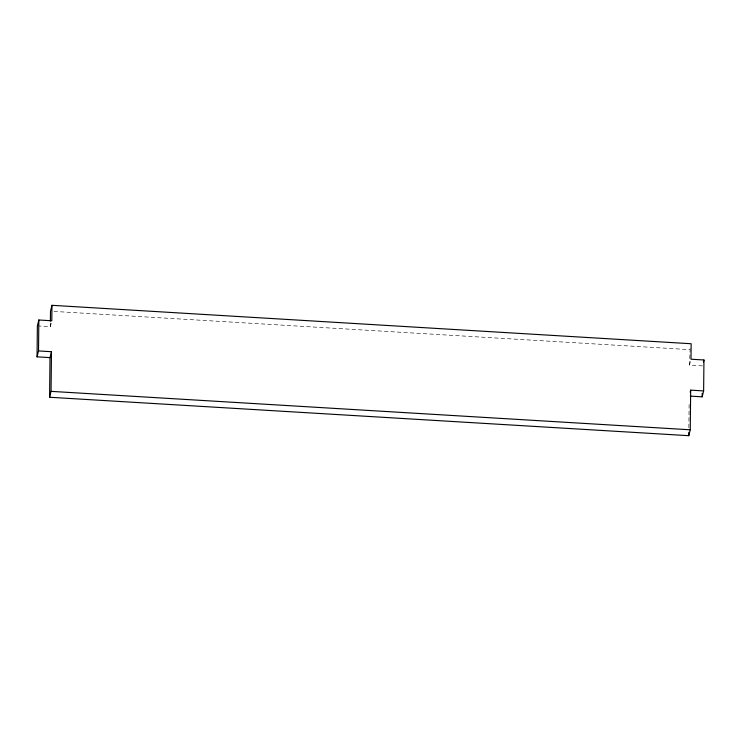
<?xml version="1.0" encoding="UTF-8"?>
<svg xmlns="http://www.w3.org/2000/svg" width="741" height="741" viewBox="0 0 741 741"><rect width="100%" height="100%" fill="white"/><g stroke="black" fill="none" stroke-linecap="round" stroke-linejoin="round"><path stroke-width="0.56" stroke-dasharray="3.71 2.78" d="M37.374 325.901L50.332 326.679L50.379 322.261M688.861 427.761L689.13 402.845M702.477 365.887L689.519 365.109L690.177 347.668M50.332 326.679L51.314 322.743M689.519 365.109L690.751 360.191M53.954 311.415L689.686 349.641"/><path stroke-width="1.11" d="M37.05 356.838L38.523 350.938L51.481 351.716L50.008 357.616L37.05 356.838L37.374 325.901L38.847 320.001L51.805 320.779L51.963 305.311L691.158 343.741L690.992 359.209L703.95 359.987L703.626 390.924L702.153 396.833L690.279 396.111M38.523 350.938L38.847 320.001M703.626 390.924L690.668 390.146L690.251 429.789L688.778 435.689L49.591 397.259L50.008 357.616M50.388 321.159L50.49 311.211L51.963 305.311M49.591 397.259L51.064 391.359L51.481 351.716M688.778 435.689L688.815 432.29M702.153 396.833L702.19 393.388M690.177 392.119L690.668 390.146M703.459 361.951L703.95 359.987M51.064 391.359L690.251 429.789"/></g></svg>
